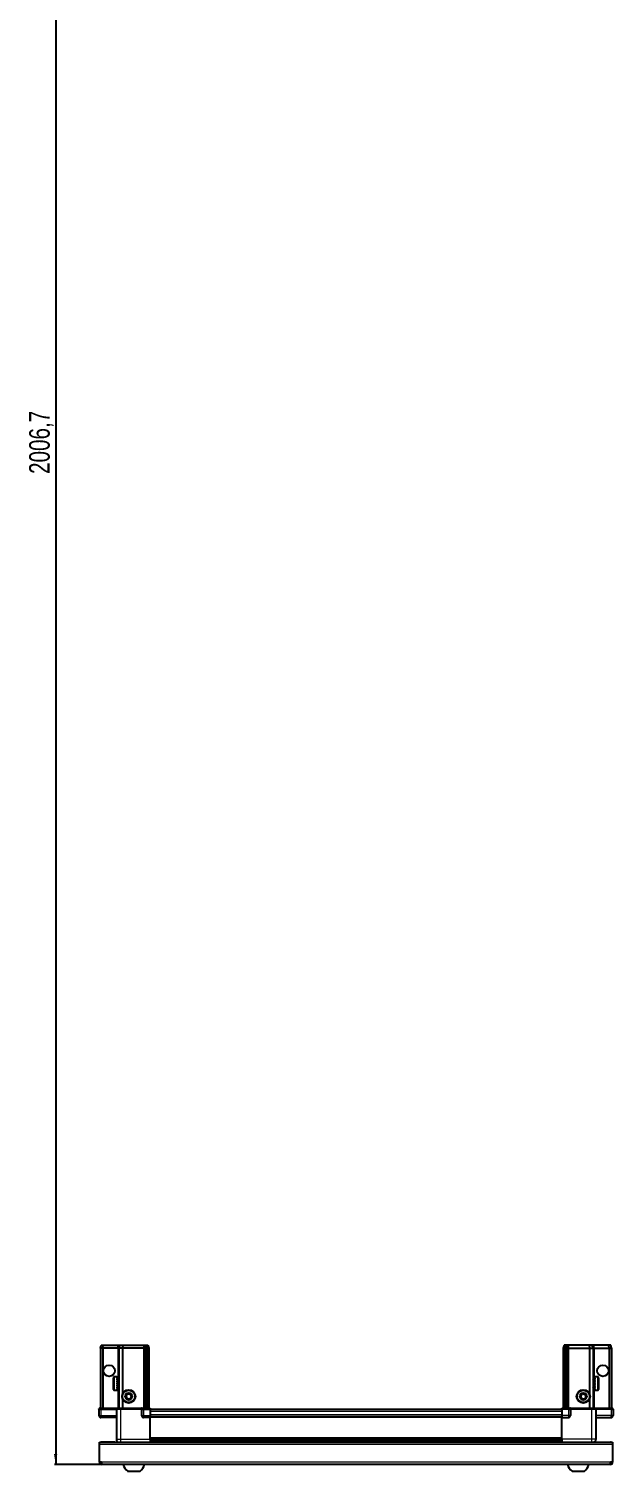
# Model space of a CAD drawing. Header units: millimetres. Extents: x 927 to 4349, y -1269 to 1535.
# Drawn here: x 983 to 1551, y -1269 to 133 of the extents above; entities that cross this region are included whole.
import ezdxf

# ---------------------------------------------------------------- set-up
doc = ezdxf.new("R2010")
doc.units = ezdxf.units.MM
doc.layers.add('FORMAT', color=7, linetype='Continuous')
doc.styles.add('SLDTEXTSTYLE0', font='TXT', dxfattribs={"width": 0.75})
doc.dimstyles.new('SLDDIMSTYLE0', dxfattribs={"dimtxt": 20, "dimasz": 10, "dimexe": 0, "dimexo": 0.0625, "dimgap": 5, "dimtad": 2, "dimdec": 1, "dimrnd": 1e-09, "dimzin": 12, "dimdsep": 46, "dimtxsty": 'SLDTEXTSTYLE0', "dimsah": 1, "dimcen": 0.09, "dimadec": 0, "dimazin": 3, "dimtfac": 1, "dimtofl": 0, "dimtmove": 0, "dimatfit": 3, "dimfxl": 0, "dimfrac": 2, "dimtolj": 1, "dimtzin": 12, "dimarcsym": 0})

# ---------------------------------------------------------------- blocks, each defined once
blk = doc.blocks.new('_D_8')
at = {"layer": 'FORMAT'}
for p, q in [((1052.8, 744.4), (1007.7, 744.4)), ((1008.7, 744.4), (1008.7, -1262.3)), ((1053.3, -1262.3), (1007.7, -1262.3))]:
    blk.add_line(p, q, dxfattribs=at)
for points in [[(1008.7, 744.4), (1007.1, 734.4), (1010.2, 734.4)], [(1008.7, -1262.3), (1010.2, -1252.3), (1007.1, -1252.3)]]:
    blk.add_solid(points, dxfattribs=at)
at = {"layer": 'FORMAT', "insert": (982.9, -299.6), "char_height": 20, "attachment_point": 1, "rotation": 90, "style": 'SLDTEXTSTYLE0'}
blk.add_mtext('2006,7', dxfattribs=at)

msp = doc.modelspace()

# ---------------------------------------------------------------- linework, layer by layer
at = {"color": 7, "linetype": 'Continuous', "lineweight": 25}
for p, q in [((1052.17, -1149.27), (1052.98, -1146.27)), ((1054.67, -1149.27), (1052.17, -1149.27)), ((1052.17, -1149.27), (1052.17, -1207.57)), ((1052.98, -1146.27), (1054.83, -1146.27)), ((1054.67, -1149.27), (1054.83, -1146.27)), ((1054.67, -1149.27), (1054.67, -1207.57)), ((1069.17, -1149.27), (1054.67, -1149.27)), ((1054.83, -1146.27), (1069.17, -1146.27)), ((1069.17, -1146.27), (1070.98, -1146.27)), ((1070.17, -1149.27), (1069.17, -1149.27)), ((1070.17, -1149.27), (1070.98, -1146.27)), ((1070.17, -1149.27), (1070.17, -1207.57)), ((1073.67, -1149.27), (1070.17, -1149.27)), ((1070.98, -1146.27), (1074.01, -1146.27)), ((1074.01, -1146.27), (1073.67, -1149.27)), ((1073.67, -1149.27), (1073.67, -1193.77)), ((1094.17, -1149.27), (1073.67, -1149.27)), ((1074.01, -1146.27), (1094.17, -1146.27)), ((1094.17, -1146.27), (1095.98, -1146.27)), ((1095.17, -1149.27), (1094.17, -1149.27)), ((1095.98, -1146.27), (1095.17, -1149.27)), ((1095.17, -1149.27), (1095.17, -1207.57)), ((1096.17, -1149.27), (1095.17, -1149.27)), ((1095.98, -1146.27), (1096.72, -1146.27)), ((1096.72, -1146.27), (1096.17, -1149.27)), ((1096.17, -1149.27), (1096.17, -1207.57)), ((1097.67, -1149.27), (1096.17, -1149.27)), ((1096.72, -1146.27), (1097.22, -1146.27)), ((1097.22, -1146.27), (1097.67, -1149.27)), ((1097.22, -1146.27), (1098.37, -1146.27)), ((1097.67, -1149.27), (1097.67, -1207.57)), ((1099.17, -1149.27), (1097.67, -1149.27)), ((1098.37, -1146.27), (1099.17, -1149.27)), ((1099.17, -1149.27), (1099.17, -1207.57)), ((1502.98, -1146.27), (1502.17, -1149.27)), ((1502.17, -1149.27), (1503.67, -1149.27)), ((1502.17, -1149.27), (1502.17, -1207.57)), ((1504.13, -1146.27), (1502.98, -1146.27)), ((1504.13, -1146.27), (1503.67, -1149.27)), ((1503.67, -1149.27), (1505.17, -1149.27)), ((1503.67, -1149.27), (1503.67, -1207.57)), ((1504.63, -1146.27), (1504.13, -1146.27)), ((1504.63, -1146.27), (1505.17, -1149.27)), ((1505.37, -1146.27), (1504.63, -1146.27)), ((1505.17, -1149.27), (1505.17, -1207.57)), ((1505.17, -1149.27), (1506.17, -1149.27)), ((1505.37, -1146.27), (1506.17, -1149.27)), ((1507.17, -1146.27), (1505.37, -1146.27)), ((1506.17, -1149.27), (1506.17, -1207.57)), ((1506.17, -1149.27), (1507.17, -1149.27)), ((1527.34, -1146.27), (1507.17, -1146.27)), ((1507.17, -1149.27), (1527.67, -1149.27)), ((1527.34, -1146.27), (1527.67, -1149.27)), ((1530.37, -1146.27), (1527.34, -1146.27)), ((1527.67, -1149.27), (1527.67, -1193.77)), ((1527.67, -1149.27), (1531.17, -1149.27)), ((1531.17, -1149.27), (1530.37, -1146.27)), ((1532.17, -1146.27), (1530.37, -1146.27)), ((1531.17, -1149.27), (1531.17, -1207.57)), ((1531.17, -1149.27), (1532.17, -1149.27)), ((1546.52, -1146.27), (1532.17, -1146.27)), ((1532.17, -1149.27), (1546.67, -1149.27)), ((1546.67, -1149.27), (1546.52, -1146.27)), ((1548.37, -1146.27), (1546.52, -1146.27)), ((1546.67, -1149.27), (1546.67, -1207.57)), ((1546.67, -1149.27), (1549.17, -1149.27)), ((1549.17, -1149.27), (1548.37, -1146.27)), ((1549.17, -1149.27), (1549.17, -1207.57)), ((1068.17, -1177.27), (1065.77, -1177.27)), ((1068.17, -1177.27), (1068.17, -1177.28)), ((1068.17, -1177.28), (1068.67, -1177.28)), ((1068.17, -1177.47), (1068.67, -1177.47)), ((1068.17, -1177.47), (1068.17, -1177.69)), ((1068.67, -1177.47), (1068.67, -1177.28)), ((1068.67, -1177.69), (1068.67, -1177.47)), ((1535.57, -1177.27), (1532.67, -1177.27)), ((1533.17, -1177.27), (1532.67, -1177.27)), ((1532.67, -1177.27), (1532.67, -1177.32)), ((1532.67, -1177.32), (1532.67, -1177.61)), ((1533.17, -1177.32), (1532.67, -1177.32)), ((1533.17, -1177.32), (1533.17, -1177.27)), ((1064.97, -1189.47), (1064.97, -1178.07)), ((1065.77, -1190.27), (1068.17, -1190.27)), ((1068.17, -1177.69), (1068.67, -1177.69)), ((1068.17, -1178.26), (1068.67, -1178.26)), ((1068.17, -1178.26), (1068.17, -1178.69)), ((1068.17, -1178.69), (1068.67, -1178.69)), ((1068.17, -1179.6), (1068.67, -1179.6)), ((1068.17, -1179.6), (1068.17, -1180.19)), ((1068.17, -1180.19), (1068.67, -1180.19)), ((1068.17, -1181.34), (1068.67, -1181.34)), ((1068.17, -1181.34), (1068.17, -1182.04)), ((1068.17, -1182.04), (1068.67, -1182.04)), ((1068.17, -1183.32), (1068.67, -1183.32)), ((1068.17, -1183.32), (1068.17, -1184.06)), ((1068.17, -1183.47), (1068.67, -1183.47)), ((1068.17, -1183.97), (1068.67, -1183.97)), ((1068.17, -1184.06), (1068.67, -1184.06)), ((1068.17, -1185.35), (1068.67, -1185.35)), ((1068.17, -1185.35), (1068.17, -1186.05)), ((1068.17, -1186.05), (1068.67, -1186.05)), ((1068.17, -1187.22), (1068.67, -1187.22)), ((1068.17, -1187.22), (1068.17, -1187.82)), ((1068.17, -1187.82), (1068.67, -1187.82)), ((1068.17, -1188.75), (1068.67, -1188.75)), ((1068.17, -1188.75), (1068.17, -1189.2)), ((1068.17, -1189.2), (1068.67, -1189.2)), ((1068.17, -1189.8), (1068.67, -1189.8)), ((1068.17, -1189.8), (1068.17, -1190.04)), ((1068.17, -1190.04), (1068.67, -1190.04)), ((1068.17, -1190.26), (1068.67, -1190.26)), ((1068.17, -1190.26), (1068.17, -1190.27)), ((1068.17, -1190.27), (1068.67, -1190.27)), ((1068.67, -1178.26), (1068.67, -1177.69)), ((1068.67, -1178.69), (1068.67, -1178.26)), ((1068.67, -1179.6), (1068.67, -1178.69)), ((1068.77, -1179.37), (1068.67, -1179.37)), ((1068.67, -1180.19), (1068.67, -1179.6)), ((1068.67, -1181.34), (1068.67, -1180.19)), ((1068.67, -1182.04), (1068.67, -1181.34)), ((1068.67, -1183.32), (1068.67, -1182.04)), ((1068.67, -1183.47), (1068.67, -1183.32)), ((1068.67, -1184.06), (1068.67, -1183.97)), ((1068.67, -1185.35), (1068.67, -1184.06)), ((1068.67, -1186.05), (1068.67, -1185.35)), ((1068.67, -1187.22), (1068.67, -1186.05)), ((1068.67, -1187.82), (1068.67, -1187.22)), ((1068.67, -1188.75), (1068.67, -1187.82)), ((1068.67, -1188.17), (1068.77, -1188.17)), ((1068.67, -1189.2), (1068.67, -1188.75)), ((1068.67, -1189.8), (1068.67, -1189.2)), ((1068.67, -1190.04), (1068.67, -1189.8)), ((1068.67, -1190.26), (1068.67, -1190.04)), ((1068.67, -1190.27), (1068.67, -1190.26)), ((1068.77, -1188.17), (1068.77, -1179.37)), ((1069.66, -1180.46), (1069.17, -1179.77)), ((1069.17, -1187.77), (1069.17, -1179.77)), ((1069.17, -1187.77), (1069.66, -1187.08)), ((1070.14, -1179.77), (1069.66, -1180.46)), ((1069.66, -1187.08), (1069.66, -1180.46)), ((1069.66, -1187.08), (1070.14, -1187.77)), ((1070.17, -1179.77), (1070.14, -1179.77)), ((1070.14, -1187.77), (1070.14, -1179.77)), ((1070.14, -1187.77), (1070.17, -1187.77)), ((1531.21, -1179.77), (1531.17, -1179.77)), ((1531.17, -1187.77), (1531.21, -1187.77)), ((1531.69, -1180.46), (1531.21, -1179.77)), ((1531.21, -1179.77), (1531.21, -1187.77)), ((1531.21, -1187.77), (1531.69, -1187.08)), ((1532.17, -1179.77), (1531.69, -1180.46)), ((1531.69, -1180.46), (1531.69, -1187.08)), ((1531.69, -1187.08), (1532.17, -1187.77)), ((1532.17, -1179.77), (1532.17, -1187.77)), ((1532.67, -1179.37), (1532.57, -1179.37)), ((1532.57, -1179.37), (1532.57, -1188.17)), ((1532.57, -1188.17), (1532.67, -1188.17)), ((1533.17, -1177.61), (1532.67, -1177.61)), ((1532.67, -1177.61), (1532.67, -1177.88)), ((1533.17, -1177.88), (1532.67, -1177.88)), ((1532.67, -1177.88), (1532.67, -1178.54)), ((1533.17, -1178.54), (1532.67, -1178.54)), ((1532.67, -1178.54), (1532.67, -1179.02)), ((1532.67, -1179.02), (1532.67, -1179.99)), ((1533.17, -1179.02), (1532.67, -1179.02)), ((1533.17, -1179.99), (1532.67, -1179.99)), ((1532.67, -1179.99), (1532.67, -1180.62)), ((1532.67, -1180.62), (1532.67, -1181.81)), ((1533.17, -1180.62), (1532.67, -1180.62)), ((1533.17, -1181.81), (1532.67, -1181.81)), ((1532.67, -1181.81), (1532.67, -1182.45)), ((1533.17, -1182.45), (1532.67, -1182.45)), ((1532.67, -1182.53), (1532.67, -1183.82)), ((1533.17, -1182.53), (1532.67, -1182.53)), ((1533.17, -1183.82), (1532.67, -1183.82)), ((1533.17, -1184.31), (1532.67, -1184.31)), ((1532.67, -1184.31), (1532.67, -1184.56)), ((1532.67, -1184.56), (1532.67, -1185.83)), ((1533.17, -1184.56), (1532.67, -1184.56)), ((1533.17, -1185.83), (1532.67, -1185.83)), ((1532.67, -1185.83), (1532.67, -1186.52)), ((1532.67, -1186.52), (1532.67, -1187.63)), ((1533.17, -1186.52), (1532.67, -1186.52)), ((1533.17, -1187.63), (1532.67, -1187.63)), ((1532.67, -1187.63), (1532.67, -1188.2)), ((1532.67, -1188.2), (1532.67, -1189.06)), ((1533.17, -1188.2), (1532.67, -1188.2)), ((1533.17, -1189.06), (1532.67, -1189.06)), ((1532.67, -1189.06), (1532.67, -1189.46)), ((1532.67, -1189.46), (1532.67, -1189.97)), ((1533.17, -1189.46), (1532.67, -1189.46)), ((1533.17, -1189.97), (1532.67, -1189.97)), ((1532.67, -1189.97), (1532.67, -1190.15)), ((1532.67, -1190.15), (1532.67, -1190.27)), ((1533.17, -1190.15), (1532.67, -1190.15)), ((1532.67, -1190.27), (1535.57, -1190.27)), ((1533.17, -1177.88), (1533.17, -1177.61)), ((1533.17, -1179.02), (1533.17, -1178.54)), ((1533.17, -1180.62), (1533.17, -1179.99)), ((1533.17, -1182.53), (1533.17, -1181.81)), ((1533.17, -1184.56), (1533.17, -1183.82)), ((1533.17, -1186.52), (1533.17, -1185.83)), ((1533.17, -1188.2), (1533.17, -1187.63)), ((1533.17, -1189.46), (1533.17, -1189.06)), ((1533.17, -1190.15), (1533.17, -1189.97)), ((1536.37, -1178.07), (1536.37, -1189.47)), ((1073.67, -1198.77), (1073.67, -1207.57)), ((1527.67, -1198.77), (1527.67, -1207.57)), ((1051.17, -1207.57), (1050.67, -1208.44)), ((1050.67, -1208.77), (1050.67, -1208.44)), ((1050.67, -1208.77), (1052.67, -1208.77)), ((1050.67, -1208.77), (1050.67, -1214.77)), ((1052.67, -1207.57), (1051.17, -1207.57)), ((1052.67, -1207.57), (1067.47, -1207.57)), ((1067.47, -1208.77), (1052.67, -1208.77)), ((1052.67, -1208.77), (1067.47, -1208.77)), ((1067.67, -1216.77), (1052.67, -1216.77)), ((1067.47, -1207.57), (1067.67, -1207.57)), ((1067.67, -1208.77), (1067.47, -1208.77)), ((1067.67, -1208.77), (1067.67, -1207.57)), ((1067.67, -1207.57), (1071.67, -1207.57)), ((1071.67, -1208.77), (1067.67, -1208.77)), ((1067.67, -1208.77), (1067.67, -1237.77)), ((1071.67, -1207.57), (1091.97, -1207.57)), ((1091.97, -1208.77), (1071.67, -1208.77)), ((1091.97, -1207.57), (1092.17, -1207.57)), ((1092.17, -1208.77), (1091.97, -1208.77)), ((1092.17, -1208.77), (1092.17, -1207.57)), ((1092.85, -1207.57), (1092.17, -1207.57)), ((1092.17, -1208.77), (1094.17, -1208.77)), ((1092.17, -1208.77), (1092.17, -1214.77)), ((1092.85, -1207.57), (1100.67, -1207.57)), ((1100.67, -1208.44), (1094.17, -1208.44)), ((1100.67, -1208.77), (1094.17, -1208.77)), ((1094.17, -1208.77), (1100.67, -1208.77)), ((1100.67, -1216.77), (1094.17, -1216.77)), ((1100.67, -1207.57), (1100.67, -1208.44)), ((1100.67, -1208.44), (1100.67, -1208.44)), ((1100.67, -1208.77), (1100.67, -1208.44)), ((1100.67, -1208.77), (1100.67, -1208.77)), ((1100.67, -1208.77), (1100.67, -1214.77)), ((1500.67, -1208.92), (1100.67, -1208.92)), ((1100.67, -1214.77), (1100.67, -1216.77)), ((1500.67, -1216.12), (1100.67, -1216.12)), ((1100.67, -1237.77), (1100.67, -1216.77)), ((1500.67, -1208.44), (1500.67, -1207.57)), ((1500.67, -1207.57), (1508.5, -1207.57)), ((1507.17, -1208.44), (1500.67, -1208.44)), ((1500.67, -1208.77), (1500.67, -1208.44)), ((1507.17, -1208.77), (1500.67, -1208.77)), ((1500.67, -1208.77), (1500.67, -1214.77)), ((1500.67, -1214.77), (1500.67, -1216.77)), ((1500.67, -1216.77), (1507.17, -1216.77)), ((1500.67, -1237.77), (1500.67, -1216.77)), ((1507.17, -1208.77), (1509.17, -1208.77)), ((1509.17, -1208.77), (1507.17, -1208.77)), ((1509.17, -1207.57), (1508.5, -1207.57)), ((1509.17, -1208.77), (1509.17, -1207.57)), ((1509.17, -1207.57), (1509.37, -1207.57)), ((1509.37, -1208.77), (1509.17, -1208.77)), ((1509.17, -1208.77), (1509.17, -1214.77)), ((1509.37, -1207.57), (1529.67, -1207.57)), ((1529.67, -1208.77), (1509.37, -1208.77)), ((1529.67, -1207.57), (1533.67, -1207.57)), ((1533.67, -1208.77), (1529.67, -1208.77)), ((1533.67, -1208.77), (1533.67, -1207.57)), ((1533.67, -1207.57), (1533.87, -1207.57)), ((1533.87, -1208.77), (1533.67, -1208.77)), ((1533.67, -1208.77), (1533.67, -1237.77)), ((1533.67, -1216.77), (1548.67, -1216.77)), ((1533.87, -1207.57), (1548.67, -1207.57)), ((1548.67, -1208.77), (1533.87, -1208.77)), ((1550.17, -1207.57), (1548.67, -1207.57)), ((1548.67, -1208.77), (1550.67, -1208.77)), ((1550.67, -1208.44), (1550.17, -1207.57)), ((1550.67, -1208.44), (1550.17, -1207.57)), ((1550.67, -1208.77), (1550.67, -1208.44)), ((1550.67, -1208.77), (1550.67, -1208.44)), ((1550.67, -1208.77), (1550.67, -1208.77)), ((1550.67, -1208.77), (1550.67, -1214.77)), ((1051.17, -1242.87), (1051.17, -1240.77)), ((1051.17, -1240.77), (1550.17, -1240.77)), ((1051.17, -1260.17), (1051.17, -1242.87)), ((1066.17, -1240.67), (1053.27, -1240.67)), ((1066.17, -1240.67), (1066.17, -1240.77)), ((1100.67, -1238.8), (1500.67, -1238.8)), ((1100.67, -1238.83), (1500.67, -1238.83)), ((1124.55, -1240.62), (1100.67, -1240.62)), ((1119.17, -1240.77), (1119.17, -1240.62)), ((1119.21, -1240.77), (1119.21, -1240.62)), ((1119.48, -1240.77), (1119.48, -1240.62)), ((1119.74, -1240.77), (1119.74, -1240.62)), ((1120.39, -1240.77), (1120.39, -1240.62)), ((1120.86, -1240.77), (1120.86, -1240.62)), ((1121.82, -1240.77), (1121.82, -1240.62)), ((1122.44, -1240.77), (1122.44, -1240.62)), ((1123.63, -1240.77), (1123.63, -1240.62)), ((1124.29, -1240.77), (1124.29, -1240.62)), ((1124.34, -1240.77), (1124.34, -1240.62)), ((1125.64, -1240.62), (1124.55, -1240.62)), ((1126.37, -1240.62), (1125.64, -1240.62)), ((1125.64, -1240.77), (1125.64, -1240.62)), ((1125.64, -1240.62), (1125.64, -1240.62)), ((1125.65, -1240.77), (1125.65, -1240.62)), ((1126.15, -1240.77), (1126.15, -1240.62)), ((1126.38, -1240.62), (1126.37, -1240.62)), ((1126.38, -1240.77), (1126.38, -1240.62)), ((1126.79, -1240.62), (1126.38, -1240.62)), ((1474.55, -1240.62), (1126.79, -1240.62)), ((1127.65, -1240.77), (1127.65, -1240.62)), ((1128.34, -1240.77), (1128.34, -1240.62)), ((1129.47, -1240.77), (1129.47, -1240.62)), ((1130.04, -1240.77), (1130.04, -1240.62)), ((1130.91, -1240.77), (1130.91, -1240.62)), ((1131.31, -1240.77), (1131.31, -1240.62)), ((1131.84, -1240.77), (1131.84, -1240.62)), ((1132.04, -1240.77), (1132.04, -1240.62)), ((1132.17, -1240.77), (1132.17, -1240.62)), ((1469.18, -1240.77), (1469.18, -1240.62)), ((1469.35, -1240.77), (1469.35, -1240.62)), ((1469.56, -1240.77), (1469.56, -1240.62)), ((1470.12, -1240.77), (1470.12, -1240.62)), ((1470.54, -1240.77), (1470.54, -1240.62)), ((1471.43, -1240.77), (1471.43, -1240.62)), ((1472.02, -1240.77), (1472.02, -1240.62)), ((1473.16, -1240.77), (1473.16, -1240.62)), ((1473.86, -1240.77), (1473.86, -1240.62)), ((1475.14, -1240.62), (1474.55, -1240.62)), ((1475.87, -1240.62), (1475.14, -1240.62)), ((1475.14, -1240.77), (1475.14, -1240.62)), ((1475.14, -1240.62), (1475.14, -1240.62)), ((1475.31, -1240.77), (1475.31, -1240.62)), ((1475.81, -1240.77), (1475.81, -1240.62)), ((1475.87, -1240.77), (1475.87, -1240.62)), ((1476.9, -1240.62), (1475.87, -1240.62)), ((1475.87, -1240.62), (1475.87, -1240.62)), ((1500.67, -1240.62), (1476.79, -1240.62)), ((1477.16, -1240.77), (1477.16, -1240.62)), ((1477.87, -1240.77), (1477.87, -1240.62)), ((1479.05, -1240.77), (1479.05, -1240.62)), ((1479.65, -1240.77), (1479.65, -1240.62)), ((1480.6, -1240.77), (1480.6, -1240.62)), ((1481.05, -1240.77), (1481.05, -1240.62)), ((1481.67, -1240.77), (1481.67, -1240.62)), ((1481.91, -1240.77), (1481.91, -1240.62)), ((1482.15, -1240.77), (1482.15, -1240.62)), ((1482.17, -1240.77), (1482.17, -1240.62)), ((1500.82, -1240.77), (1500.82, -1237.77)), ((1535.17, -1240.67), (1548.07, -1240.67)), ((1535.17, -1240.67), (1535.17, -1240.77)), ((1550.17, -1240.77), (1550.17, -1242.87)), ((1550.17, -1242.87), (1550.17, -1260.17)), ((1053.27, -1260.17), (1051.17, -1260.17)), ((1053.27, -1260.17), (1053.27, -1262.27)), ((1550.17, -1260.17), (1548.07, -1260.17)), ((1548.07, -1262.27), (1548.07, -1260.17)), ((1548.07, -1262.27), (1053.27, -1262.27)), ((1078.67, -1268.87), (1090.67, -1268.87)), ((1510.67, -1268.87), (1522.67, -1268.87))]:
    msp.add_line(p, q, dxfattribs=at)
at = {"color": 8, "linetype": 'Continuous', "lineweight": 18}
for p, q in [((1069.17, -1149.27), (1069.17, -1146.27)), ((1069.17, -1149.27), (1069.17, -1179.77)), ((1094.17, -1146.27), (1094.17, -1149.27)), ((1094.17, -1149.27), (1094.17, -1207.57)), ((1507.17, -1146.27), (1507.17, -1149.27)), ((1507.17, -1149.27), (1507.17, -1207.57)), ((1532.17, -1149.27), (1532.17, -1146.27)), ((1532.17, -1149.27), (1532.17, -1179.77)), ((1065.77, -1190.27), (1065.77, -1177.27)), ((1535.57, -1177.27), (1535.57, -1190.27)), ((1069.17, -1187.77), (1069.17, -1207.57)), ((1532.17, -1187.77), (1532.17, -1207.57)), ((1050.67, -1214.77), (1052.67, -1214.77)), ((1052.67, -1208.77), (1052.67, -1207.57)), ((1052.67, -1208.77), (1052.67, -1214.77)), ((1052.67, -1214.77), (1067.67, -1214.77)), ((1052.67, -1216.77), (1052.67, -1214.77)), ((1067.47, -1208.77), (1067.47, -1207.57)), ((1071.67, -1208.77), (1071.67, -1207.57)), ((1071.67, -1208.77), (1071.67, -1237.77)), ((1091.97, -1208.77), (1091.97, -1207.57)), ((1092.17, -1214.77), (1094.17, -1214.77)), ((1094.17, -1208.77), (1094.17, -1208.44)), ((1094.17, -1208.77), (1094.17, -1214.77)), ((1094.17, -1214.77), (1100.67, -1214.77)), ((1094.17, -1214.77), (1094.17, -1216.77)), ((1100.67, -1208.77), (1100.67, -1208.44)), ((1500.67, -1210.92), (1100.67, -1210.92)), ((1500.67, -1214.12), (1100.67, -1214.12)), ((1500.67, -1216.77), (1100.67, -1216.77)), ((1507.17, -1214.77), (1500.67, -1214.77)), ((1507.17, -1208.77), (1507.17, -1208.44)), ((1507.17, -1208.77), (1507.17, -1214.77)), ((1507.17, -1214.77), (1507.17, -1216.77)), ((1509.17, -1214.77), (1507.17, -1214.77)), ((1509.37, -1207.57), (1509.37, -1208.77)), ((1529.67, -1208.77), (1529.67, -1207.57)), ((1529.67, -1208.77), (1529.67, -1237.77)), ((1548.67, -1214.77), (1533.67, -1214.77)), ((1533.87, -1207.57), (1533.87, -1208.77)), ((1548.67, -1208.77), (1548.67, -1207.57)), ((1548.67, -1208.77), (1548.67, -1214.77)), ((1550.67, -1214.77), (1548.67, -1214.77)), ((1548.67, -1216.77), (1548.67, -1214.77)), ((1550.17, -1242.87), (1051.17, -1242.87)), ((1053.27, -1240.77), (1053.27, -1240.67)), ((1071.67, -1237.77), (1100.67, -1237.77)), ((1100.67, -1236.18), (1500.67, -1236.18)), ((1500.67, -1237.59), (1100.67, -1237.59)), ((1100.67, -1240.04), (1500.67, -1240.04)), ((1529.67, -1237.77), (1500.67, -1237.77)), ((1548.07, -1240.77), (1548.07, -1240.67)), ((1548.07, -1260.17), (1053.27, -1260.17))]:
    msp.add_line(p, q, dxfattribs=at)
at = {"color": 7, "linetype": 'Continuous', "lineweight": 25, "flags": 128}
for points in [[(1053.27, -1240.67), (1052.86, -1240.71), (1052.63, -1240.77)], [(1548.71, -1240.77), (1548.48, -1240.71), (1548.07, -1240.67)]]:
    msp.add_lwpolyline(points, dxfattribs=at)
at = {"color": 7, "linetype": 'Continuous', "lineweight": 25}
for centre, radius in [((1060.67, -1171.27), 5.5), ((1540.67, -1171.27), 5.5), ((1079.67, -1196.27), 6.5), ((1521.67, -1196.27), 6.5), ((1079.67, -1196.27), 3.46), ((1521.67, -1196.27), 3.46)]:
    msp.add_circle(centre, radius, dxfattribs=at)
at = {"color": 8, "linetype": 'Continuous', "lineweight": 18}
for centre in [(1079.67, -1196.27), (1521.67, -1196.27)]:
    msp.add_circle(centre, 5.7, dxfattribs=at)
at = {"color": 7, "linetype": 'Continuous', "lineweight": 25}
for centre, radius, start, end in [((1065.77, -1178.07), 0.8, 90, 180), ((1535.57, -1178.07), 0.8, 360, 90), ((1065.77, -1189.47), 0.8, 180, 270), ((1069.17, -1179.37), 0.4, 180, 270), ((1069.17, -1188.17), 0.4, 90, 180), ((1532.17, -1179.37), 0.4, 270, 0), ((1532.17, -1188.17), 0.4, 360, 90), ((1535.57, -1189.47), 0.8, 270, 0), ((1079.67, -1196.27), 2.5, 147.37605, 207.37605), ((1079.67, -1196.27), 2.5, 207.37605, 267.37605), ((1079.67, -1196.27), 2.5, 87.37605, 147.37605), ((1079.67, -1196.27), 2.5, 267.37605, 327.37605), ((1079.67, -1196.27), 2.5, 27.37605, 87.37605), ((1079.67, -1196.27), 2.5, 327.37605, 27.37605), ((1521.67, -1196.27), 2.5, 134.67671, 194.67671), ((1521.67, -1196.27), 2.5, 194.67671, 254.67671), ((1521.67, -1196.27), 2.5, 74.67671, 134.67671), ((1521.67, -1196.27), 2.5, 254.67671, 314.67671), ((1521.67, -1196.27), 2.5, 14.67671, 74.67671), ((1521.67, -1196.27), 2.5, 314.67671, 14.67671), ((1052.67, -1214.77), 2, 180, 270), ((1094.17, -1214.77), 2, 180, 270), ((1507.17, -1214.77), 2, 270, 0), ((1548.67, -1214.77), 2, 270, 0), ((1053.27, -1260.17), 2.1, 180, 270), ((1053.27, -1260.17), 0.6, 180, 270), ((1548.07, -1260.17), 0.6, 270, 0), ((1548.07, -1260.17), 2.1, 270, 0), ((1085.7, -1259.25), 11.91, 194.70035, 233.8734), ((1083.65, -1259.25), 11.91, 306.1266, 345.29965), ((1517.7, -1259.25), 11.91, 194.70035, 233.8734), ((1515.65, -1259.25), 11.91, 306.1266, 345.29965)]:
    msp.add_arc(centre, radius, start, end, dxfattribs=at)
for centre, start_param, end_param in [((1094.17, -1204.98), 2.4188584, 3.1415927), ((1507.17, -1204.98), 3.1415927, 3.8643269)]:
    msp.add_ellipse(centre, major_axis=(0, 3.46), ratio=0.5773503, start_param=start_param, end_param=end_param, dxfattribs=at)
for points, knots in [([(1076.79, -1196.14), (1077.07, -1195.71), (1077.59, -1194.9), (1078.1, -1194.09), (1078.34, -1193.71)], [0, 0, 0, 0, 0.53468586, 1, 1, 1, 1]), ([(1078.12, -1198.71), (1078.06, -1198.59), (1077.78, -1198.06), (1077.33, -1197.18), (1076.95, -1196.45), (1076.79, -1196.14)], [0, 0, 0, 0, 0.1331247, 0.6370994, 1, 1, 1, 1]), ([(1081, -1198.84), (1080.48, -1198.81), (1079.52, -1198.77), (1078.56, -1198.73), (1078.12, -1198.71)], [0, 0, 0, 0, 0.5346859, 1, 1, 1, 1]), ([(1078.34, -1193.71), (1078.86, -1193.73), (1079.82, -1193.78), (1080.78, -1193.82), (1081.23, -1193.84)], [0, 0, 0, 0, 0.5346859, 1, 1, 1, 1]), ([(1082.56, -1196.41), (1082.28, -1196.84), (1081.76, -1197.65), (1081.24, -1198.46), (1081, -1198.84)], [0, 0, 0, 0, 0.5346859, 1, 1, 1, 1]), ([(1081.23, -1193.84), (1081.39, -1194.15), (1081.77, -1194.88), (1082.22, -1195.76), (1082.5, -1196.3), (1082.56, -1196.41)], [0, 0, 0, 0, 0.3629006, 0.8668753, 1, 1, 1, 1]), ([(1518.89, -1195.51), (1519.25, -1195.15), (1519.94, -1194.47), (1520.62, -1193.8), (1520.94, -1193.48)], [0, 0, 0, 0, 0.5346859, 1, 1, 1, 1]), ([(1519.62, -1198.3), (1519.53, -1197.97), (1519.32, -1197.17), (1519.07, -1196.21), (1518.92, -1195.63), (1518.89, -1195.51)], [0, 0, 0, 0, 0.3629006, 0.8668753, 1, 1, 1, 1]), ([(1522.4, -1199.07), (1521.91, -1198.93), (1520.98, -1198.68), (1520.05, -1198.42), (1519.62, -1198.3)], [0, 0, 0, 0, 0.53468586, 1, 1, 1, 1]), ([(1520.94, -1193.48), (1521.44, -1193.62), (1522.37, -1193.87), (1523.29, -1194.13), (1523.73, -1194.24)], [0, 0, 0, 0, 0.5346859, 1, 1, 1, 1]), ([(1524.46, -1197.04), (1524.09, -1197.4), (1523.4, -1198.08), (1522.72, -1198.75), (1522.4, -1199.07)], [0, 0, 0, 0, 0.5346859, 1, 1, 1, 1]), ([(1523.73, -1194.24), (1523.76, -1194.37), (1523.91, -1194.94), (1524.16, -1195.91), (1524.37, -1196.7), (1524.46, -1197.04)], [0, 0, 0, 0, 0.1331247, 0.6370994, 1, 1, 1, 1]), ([(1067.67, -1237.77), (1067.72, -1238.21), (1067.79, -1238.89), (1068.23, -1239.71), (1068.68, -1240.26), (1069.09, -1240.62), (1069.35, -1240.75), (1069.39, -1240.77)], [0, 0, 0, 0, 0.3630185, 0.5584377, 0.7580039, 0.9575702, 1, 1, 1, 1]), ([(1100.67, -1237.77), (1100.67, -1238.17), (1100.67, -1238.96), (1100.67, -1239.98), (1100.67, -1240.61), (1100.67, -1240.76), (1100.67, -1240.77)], [0, 0, 0, 0, 0.3255201, 0.6510403, 0.9765604, 1, 1, 1, 1]), ([(1500.67, -1237.77), (1500.67, -1238.17), (1500.67, -1238.96), (1500.67, -1239.98), (1500.67, -1240.61), (1500.67, -1240.76), (1500.67, -1240.77)], [0, 0, 0, 0, 0.3255201, 0.6510403, 0.9765604, 1, 1, 1, 1]), ([(1533.67, -1237.77), (1533.63, -1238.21), (1533.55, -1238.89), (1533.12, -1239.71), (1532.66, -1240.26), (1532.26, -1240.62), (1532, -1240.75), (1531.95, -1240.77)], [0, 0, 0, 0, 0.36301846, 0.55843766, 0.75800394, 0.95757021, 1, 1, 1, 1])]:
    msp.add_open_spline(points, degree=3, knots=knots, dxfattribs=at)
at = {"color": 8, "linetype": 'Continuous', "lineweight": 18}
for points in [[(1067.67, -1237.77), (1067.73, -1237.77), (1067.85, -1237.77), (1068.78, -1237.77), (1070.1, -1237.77), (1071.15, -1237.77), (1071.67, -1237.77)], [(1533.67, -1237.77), (1533.61, -1237.77), (1533.49, -1237.77), (1532.57, -1237.77), (1531.24, -1237.77), (1530.2, -1237.77), (1529.67, -1237.77)]]:
    msp.add_open_spline(points, degree=3, dxfattribs=at)
for points, knots in [([(1071.67, -1237.77), (1071.67, -1238.21), (1071.67, -1238.89), (1071.67, -1239.71), (1071.67, -1240.26), (1071.67, -1240.62), (1071.67, -1240.75), (1071.67, -1240.77)], [0, 0, 0, 0, 0.3630185, 0.5584377, 0.7580039, 0.9575702, 1, 1, 1, 1]), ([(1529.67, -1237.77), (1529.67, -1238.21), (1529.67, -1238.89), (1529.67, -1239.71), (1529.67, -1240.26), (1529.67, -1240.62), (1529.67, -1240.75), (1529.67, -1240.77)], [0, 0, 0, 0, 0.36301846, 0.55843766, 0.75800394, 0.95757021, 1, 1, 1, 1])]:
    msp.add_open_spline(points, degree=3, knots=knots, dxfattribs=at)

# ---------------------------------------------------------------- dimensions: what is measured, and where the dimension line sits
at = {"layer": 'FORMAT'}
dim = msp.add_linear_dim(base=(1008.67, -1262.27), p1=(1052.77, 744.43), p2=(1053.27, -1262.27), angle=90, dimstyle='SLDDIMSTYLE0', dxfattribs=at)
dim.commit()
dim.dimension.update_dxf_attribs({"geometry": '_D_8', "text_midpoint": (1008.67, -258.92), "dimtype": 160})

doc.saveas('drawing.dxf')
